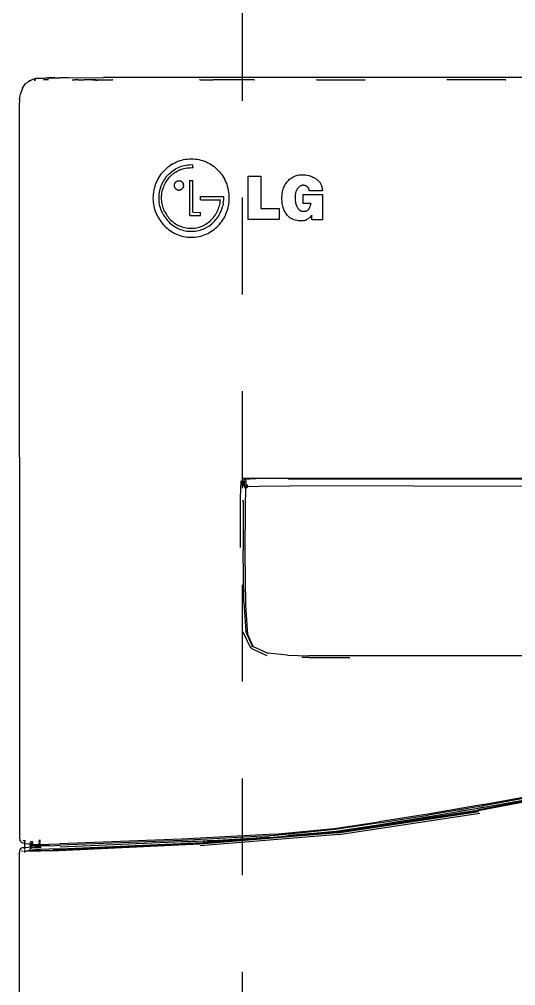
# Model space of a CAD drawing. Extents: x 41.9 to 126, y -21.3 to 38.1.
# Drawn here: x 97.638 to 98.151, y -8.697 to -7.699 of the extents above; entities that cross this region are included whole.
import ezdxf

# ---------------------------------------------------------------- set-up
doc = ezdxf.new("R2010")
doc.units = 0
doc.linetypes.add('(_DASHED_)', pattern=[0.3, 0.2, -0.1])
doc.linetypes.add('DASHDOT2', pattern=[0.5, 0.25, -0.125, 0, -0.125])
for name, color, linetype in [('ARQUITETURA_R07', 8, 'CONTINUOUS'), ('LINHA_EIXO', 8, 'DASHDOT2'), ('LISTAGEM_TEXTO', 7, 'CONTINUOUS')]:
    doc.layers.add(name, color=color, linetype=linetype)

# ---------------------------------------------------------------- blocks, each defined once
blk = doc.blocks.new('VISTAS')
at = {"layer": 'ARQUITETURA_R07'}
for p, q in [((0.87727, 0.6864), (0.88644, 0.68648)), ((1.10595, 0.68647), (0.88644, 0.68648)), ((0.86544, 0.68373), (0.86622, 0.68486)), ((0.86622, 0.68486), (0.86683, 0.68522)), ((0.86685, 0.68524), (0.86683, 0.68522)), ((0.86685, 0.68524), (0.86703, 0.6854)), ((0.86721, 0.68551), (0.86703, 0.6854)), ((0.86724, 0.68553), (0.86721, 0.68551)), ((0.86724, 0.68553), (0.86732, 0.68567)), ((0.86732, 0.68567), (0.86874, 0.68615)), ((0.86734, 0.68557), (0.8675, 0.68564)), ((0.86764, 0.68567), (0.8675, 0.68564)), ((0.86767, 0.68566), (0.86764, 0.68567)), ((0.86767, 0.68566), (0.86772, 0.68567)), ((0.86848, 0.68575), (0.86874, 0.68576)), ((0.86874, 0.68576), (0.8685, 0.68576)), ((0.86881, 0.68615), (0.86874, 0.68615)), ((0.86874, 0.68576), (0.86878, 0.68578)), ((0.86884, 0.68578), (0.86878, 0.68578)), ((0.86881, 0.68615), (0.86886, 0.68616)), ((0.86884, 0.68578), (0.86886, 0.68579)), ((0.86886, 0.68616), (0.86902, 0.68615)), ((0.86923, 0.68617), (0.86902, 0.68615)), ((0.86956, 0.68618), (0.86923, 0.68617)), ((0.86956, 0.68618), (0.87147, 0.68633)), ((0.87106, 0.68623), (0.86956, 0.68618)), ((0.87218, 0.68584), (0.87092, 0.68584)), ((0.87145, 0.68627), (0.87106, 0.68623)), ((0.87147, 0.68633), (0.87202, 0.68633)), ((0.87341, 0.68636), (0.87202, 0.68633)), ((0.87202, 0.68633), (0.87275, 0.68628)), ((0.87218, 0.68584), (0.87221, 0.68585)), ((0.87307, 0.68629), (0.87275, 0.68628)), ((0.87307, 0.68629), (0.87392, 0.68633)), ((0.87395, 0.6864), (0.87341, 0.68636)), ((0.87392, 0.68633), (0.87491, 0.6864)), ((0.87392, 0.68633), (0.87522, 0.68636)), ((0.87395, 0.6864), (0.87491, 0.6864)), ((0.87491, 0.6864), (0.87522, 0.68636)), ((0.87643, 0.6864), (0.87522, 0.68636)), ((0.87727, 0.6864), (0.87643, 0.6864)), ((0.87832, 0.68587), (0.87829, 0.68587)), ((0.87832, 0.68587), (0.87904, 0.68587)), ((0.87914, 0.68587), (0.87904, 0.68587)), ((0.87955, 0.68587), (0.87914, 0.68587)), ((0.87955, 0.68587), (0.87958, 0.68587)), ((0.87987, 0.68587), (0.87958, 0.68587)), ((0.87987, 0.68587), (0.88139, 0.68587)), ((0.88162, 0.68586), (0.88139, 0.68587)), ((0.88226, 0.68586), (0.88162, 0.68586)), ((0.88238, 0.68587), (0.88226, 0.68586)), ((0.88318, 0.68584), (0.88238, 0.68587)), ((0.88358, 0.68584), (0.88318, 0.68584)), ((0.88397, 0.68587), (0.88358, 0.68584)), ((0.88358, 0.68584), (0.88403, 0.68581)), ((0.88397, 0.68587), (0.88854, 0.68587)), ((0.88432, 0.68581), (0.88403, 0.68581)), ((0.8844, 0.68581), (0.88432, 0.68581)), ((0.88432, 0.68581), (0.8844, 0.68576)), ((0.8844, 0.68576), (0.88484, 0.68576)), ((0.88854, 0.68587), (0.88484, 0.68576)), ((0.88873, 0.68587), (0.88854, 0.68587)), ((0.88873, 0.68587), (0.88886, 0.68587)), ((0.91139, 0.68587), (0.91124, 0.68587)), ((0.91139, 0.68587), (0.91452, 0.68587)), ((0.91452, 0.68587), (0.91473, 0.68587)), ((0.92531, 0.68587), (0.91473, 0.68587)), ((0.92531, 0.68587), (0.92542, 0.68587)), ((0.94152, 0.68587), (0.94142, 0.68587)), ((0.94152, 0.68587), (0.95386, 0.68587)), ((0.95386, 0.68587), (0.95399, 0.68587)), ((0.97525, 0.68587), (0.97511, 0.68587)), ((0.99027, 0.68587), (0.97525, 0.68587)), ((0.99027, 0.68587), (0.9904, 0.68587)), ((0.86473, 0.6807), (0.86497, 0.68227)), ((0.86544, 0.68373), (0.86497, 0.68227)), ((0.86473, 0.6807), (0.86465, 0.67923)), ((0.86465, 0.67923), (0.86467, 0.49766)), ((0.90401, 0.66397), (0.90363, 0.66369)), ((0.90401, 0.66397), (0.90442, 0.66421)), ((0.90442, 0.66421), (0.90485, 0.66443)), ((0.90485, 0.66443), (0.90528, 0.66464)), ((0.90528, 0.66464), (0.90573, 0.66482)), ((0.90573, 0.66482), (0.90618, 0.66498)), ((0.90618, 0.66498), (0.90665, 0.66511)), ((0.90665, 0.66511), (0.90712, 0.66523)), ((0.90712, 0.66523), (0.90761, 0.66532)), ((0.90761, 0.66532), (0.9081, 0.66538)), ((0.9081, 0.66538), (0.9086, 0.66542)), ((0.9086, 0.66542), (0.9091, 0.66543)), ((0.9091, 0.66543), (0.90961, 0.66542)), ((0.90961, 0.66542), (0.9101, 0.66538)), ((0.9101, 0.66538), (0.91059, 0.66532)), ((0.91059, 0.66532), (0.91108, 0.66523)), ((0.91108, 0.66523), (0.91155, 0.66511)), ((0.91155, 0.66511), (0.91202, 0.66498)), ((0.91202, 0.66498), (0.91247, 0.66482)), ((0.91247, 0.66482), (0.91292, 0.66464)), ((0.91292, 0.66464), (0.91335, 0.66443)), ((0.91335, 0.66443), (0.91378, 0.66421)), ((0.91378, 0.66421), (0.91419, 0.66397)), ((0.91419, 0.66397), (0.91458, 0.6637)), ((0.90123, 0.66137), (0.90152, 0.66175)), ((0.90152, 0.66175), (0.90183, 0.66212)), ((0.90183, 0.66212), (0.90216, 0.66247)), ((0.90216, 0.66247), (0.9025, 0.6628)), ((0.9025, 0.6628), (0.90286, 0.66312)), ((0.90286, 0.66312), (0.90323, 0.66342)), ((0.90309, 0.66127), (0.90338, 0.66157)), ((0.90323, 0.66342), (0.90363, 0.66369)), ((0.90338, 0.66157), (0.90368, 0.66185)), ((0.90368, 0.66185), (0.904, 0.66212)), ((0.904, 0.66212), (0.90433, 0.66237)), ((0.90426, 0.66145), (0.90455, 0.66167)), ((0.90433, 0.66237), (0.90467, 0.6626)), ((0.90455, 0.66167), (0.90485, 0.66189)), ((0.90467, 0.6626), (0.90502, 0.66282)), ((0.90485, 0.66189), (0.90516, 0.66209)), ((0.90502, 0.66282), (0.90539, 0.66302)), ((0.90516, 0.66209), (0.90548, 0.66227)), ((0.90539, 0.66302), (0.90576, 0.6632)), ((0.90548, 0.66227), (0.90581, 0.66244)), ((0.90576, 0.6632), (0.90615, 0.66336)), ((0.90581, 0.66244), (0.90614, 0.66259)), ((0.90614, 0.66259), (0.90583, 0.66242)), ((0.90614, 0.66259), (0.90649, 0.66273)), ((0.90615, 0.66336), (0.90654, 0.66351)), ((0.90649, 0.66273), (0.90684, 0.66284)), ((0.90654, 0.66351), (0.90694, 0.66363)), ((0.90684, 0.66284), (0.9072, 0.66295)), ((0.90694, 0.66363), (0.90735, 0.66374)), ((0.9072, 0.66295), (0.90756, 0.66303)), ((0.90735, 0.66374), (0.90776, 0.66382)), ((0.90756, 0.66303), (0.90794, 0.66309)), ((0.90776, 0.66382), (0.90818, 0.66388)), ((0.90794, 0.66309), (0.90831, 0.66314)), ((0.90818, 0.66388), (0.90861, 0.66392)), ((0.90831, 0.66314), (0.90869, 0.66316)), ((0.90861, 0.66392), (0.90905, 0.66394)), ((0.90869, 0.66316), (0.90908, 0.66317)), ((0.90905, 0.66394), (0.90947, 0.66393)), ((0.90908, 0.66317), (0.90948, 0.66313)), ((0.90948, 0.66327), (0.90947, 0.66393)), ((0.90948, 0.66327), (0.90948, 0.66313)), ((0.91458, 0.6637), (0.91497, 0.66342)), ((0.91497, 0.66342), (0.91534, 0.66312)), ((0.91534, 0.66312), (0.9157, 0.6628)), ((0.9157, 0.6628), (0.91604, 0.66247)), ((0.91604, 0.66247), (0.91636, 0.66212)), ((0.91636, 0.66212), (0.91667, 0.66175)), ((0.91667, 0.66175), (0.91696, 0.66137)), ((0.89987, 0.6588), (0.90005, 0.65926)), ((0.90005, 0.65926), (0.90025, 0.6597)), ((0.90025, 0.6597), (0.90047, 0.66014)), ((0.90047, 0.66014), (0.9007, 0.66056)), ((0.9007, 0.66056), (0.90096, 0.66097)), ((0.90096, 0.66097), (0.90123, 0.66137)), ((0.90148, 0.65882), (0.90166, 0.65921)), ((0.90166, 0.65921), (0.90186, 0.65958)), ((0.90186, 0.65958), (0.90207, 0.65995)), ((0.90207, 0.65995), (0.9023, 0.6603)), ((0.90221, 0.65882), (0.90238, 0.65916)), ((0.9023, 0.6603), (0.90255, 0.66063)), ((0.90238, 0.65916), (0.90257, 0.65949)), ((0.90255, 0.66063), (0.90281, 0.66096)), ((0.90257, 0.65949), (0.90277, 0.6598)), ((0.90277, 0.6598), (0.90299, 0.66011)), ((0.90281, 0.66096), (0.90309, 0.66127)), ((0.90299, 0.66011), (0.90322, 0.6604)), ((0.90322, 0.6604), (0.90346, 0.66068)), ((0.90346, 0.66068), (0.90371, 0.66095)), ((0.90371, 0.66095), (0.90398, 0.6612)), ((0.90398, 0.6612), (0.90426, 0.66145)), ((0.90477, 0.65894), (0.90479, 0.659)), ((0.90479, 0.659), (0.90481, 0.65905)), ((0.90481, 0.65905), (0.90484, 0.65911)), ((0.90484, 0.65911), (0.90486, 0.65916)), ((0.90486, 0.65916), (0.90489, 0.65921)), ((0.90489, 0.65921), (0.90492, 0.65926)), ((0.90492, 0.65926), (0.90496, 0.65931)), ((0.90496, 0.65931), (0.90499, 0.65936)), ((0.90499, 0.65936), (0.90503, 0.6594)), ((0.90503, 0.6594), (0.90507, 0.65944)), ((0.90507, 0.65944), (0.90511, 0.65949)), ((0.90511, 0.65949), (0.90515, 0.65952)), ((0.90515, 0.65952), (0.9052, 0.65956)), ((0.9052, 0.65956), (0.90524, 0.65959)), ((0.90524, 0.65959), (0.90529, 0.65963)), ((0.90529, 0.65963), (0.90534, 0.65966)), ((0.90534, 0.65966), (0.90539, 0.65968)), ((0.90539, 0.65968), (0.90545, 0.65971)), ((0.90545, 0.65971), (0.9055, 0.65973)), ((0.9055, 0.65973), (0.90556, 0.65975)), ((0.90556, 0.65975), (0.90561, 0.65977)), ((0.90561, 0.65977), (0.90567, 0.65978)), ((0.90567, 0.65978), (0.90573, 0.65979)), ((0.90573, 0.65979), (0.90579, 0.6598)), ((0.90579, 0.6598), (0.90585, 0.6598)), ((0.90585, 0.6598), (0.90591, 0.6598)), ((0.90591, 0.6598), (0.90597, 0.6598)), ((0.90597, 0.6598), (0.90603, 0.6598)), ((0.90603, 0.6598), (0.90609, 0.65979)), ((0.90609, 0.65979), (0.90615, 0.65978)), ((0.90615, 0.65978), (0.90621, 0.65977)), ((0.90621, 0.65977), (0.90626, 0.65975)), ((0.90626, 0.65975), (0.90632, 0.65973)), ((0.90632, 0.65973), (0.90637, 0.65971)), ((0.90637, 0.65971), (0.90643, 0.65968)), ((0.90643, 0.65968), (0.90648, 0.65966)), ((0.90648, 0.65966), (0.90653, 0.65963)), ((0.90653, 0.65963), (0.90658, 0.65959)), ((0.90658, 0.65959), (0.90662, 0.65956)), ((0.90662, 0.65956), (0.90667, 0.65952)), ((0.90667, 0.65952), (0.90671, 0.65949)), ((0.90671, 0.65949), (0.90675, 0.65944)), ((0.90675, 0.65944), (0.90679, 0.6594)), ((0.90679, 0.6594), (0.90683, 0.65936)), ((0.90683, 0.65936), (0.90686, 0.65931)), ((0.90686, 0.65931), (0.9069, 0.65926)), ((0.9069, 0.65926), (0.90693, 0.65921)), ((0.90693, 0.65921), (0.90696, 0.65916)), ((0.90697, 0.65913), (0.90696, 0.65916)), ((0.90697, 0.65913), (0.907, 0.65908)), ((0.90702, 0.65902), (0.907, 0.65908)), ((0.90704, 0.65896), (0.90702, 0.65902)), ((0.90869, 0.65082), (0.90873, 0.65982)), ((0.90873, 0.65982), (0.90953, 0.65982)), ((0.90951, 0.65165), (0.90953, 0.65982)), ((0.91696, 0.66137), (0.91723, 0.66097)), ((0.91723, 0.66097), (0.91749, 0.66056)), ((0.91749, 0.66056), (0.91774, 0.66012)), ((0.91795, 0.65968), (0.91774, 0.66012)), ((0.91815, 0.65923), (0.91795, 0.65968)), ((0.91832, 0.65877), (0.91815, 0.65923)), ((0.92377, 0.66094), (0.9271, 0.66094)), ((0.9238, 0.64977), (0.92377, 0.66094)), ((0.9271, 0.66094), (0.92709, 0.65258)), ((0.93347, 0.65894), (0.93363, 0.65919)), ((0.93363, 0.65919), (0.93381, 0.65942)), ((0.93381, 0.65942), (0.934, 0.65965)), ((0.934, 0.65965), (0.9342, 0.65986)), ((0.9342, 0.65986), (0.93441, 0.66007)), ((0.93441, 0.66007), (0.93463, 0.66026)), ((0.93463, 0.66026), (0.93487, 0.66044)), ((0.93487, 0.66044), (0.93512, 0.66061)), ((0.93512, 0.66061), (0.93538, 0.66076)), ((0.93538, 0.66076), (0.93565, 0.6609)), ((0.93565, 0.6609), (0.93594, 0.66102)), ((0.93594, 0.66102), (0.93624, 0.66112)), ((0.93624, 0.66112), (0.93655, 0.6612)), ((0.93655, 0.6612), (0.93687, 0.66127)), ((0.93687, 0.66127), (0.9372, 0.66131)), ((0.9372, 0.66131), (0.93754, 0.66134)), ((0.93754, 0.66134), (0.9379, 0.66134)), ((0.9379, 0.66134), (0.93827, 0.66132)), ((0.93827, 0.66132), (0.93865, 0.66127)), ((0.93865, 0.66127), (0.93904, 0.6612)), ((0.93904, 0.6612), (0.93944, 0.6611)), ((0.93944, 0.6611), (0.93973, 0.66102)), ((0.93973, 0.66102), (0.93999, 0.66093)), ((0.93999, 0.66093), (0.94025, 0.66084)), ((0.94025, 0.66084), (0.94049, 0.66074)), ((0.94049, 0.66074), (0.94071, 0.66064)), ((0.94071, 0.66064), (0.94092, 0.66053)), ((0.94092, 0.66053), (0.94112, 0.66041)), ((0.94112, 0.66041), (0.94131, 0.66029)), ((0.94131, 0.66029), (0.94148, 0.66017)), ((0.94148, 0.66017), (0.94164, 0.66005)), ((0.94164, 0.66005), (0.94178, 0.65992)), ((0.94178, 0.65992), (0.94192, 0.65979)), ((0.94192, 0.65979), (0.94205, 0.65966)), ((0.94205, 0.65966), (0.94216, 0.65952)), ((0.94216, 0.65952), (0.94227, 0.65938)), ((0.94227, 0.65938), (0.94236, 0.65925)), ((0.94236, 0.65925), (0.94245, 0.65911)), ((0.94245, 0.65911), (0.94253, 0.65897)), ((0.94253, 0.65897), (0.9426, 0.65883)), ((0.89933, 0.65635), (0.89939, 0.65686)), ((0.89939, 0.65686), (0.89948, 0.65736)), ((0.89948, 0.65736), (0.89959, 0.65785)), ((0.89959, 0.65785), (0.89972, 0.65833)), ((0.89972, 0.65833), (0.89987, 0.6588)), ((0.90081, 0.65632), (0.90087, 0.65676)), ((0.90087, 0.65676), (0.90095, 0.65719)), ((0.90095, 0.65719), (0.90105, 0.65761)), ((0.90105, 0.65761), (0.90118, 0.65802)), ((0.90118, 0.65802), (0.90132, 0.65843)), ((0.90132, 0.65843), (0.90148, 0.65882)), ((0.90146, 0.65622), (0.90152, 0.65662)), ((0.90152, 0.65662), (0.90159, 0.65701)), ((0.90159, 0.65701), (0.90168, 0.65739)), ((0.90168, 0.65739), (0.90179, 0.65776)), ((0.90179, 0.65776), (0.90191, 0.65812)), ((0.90191, 0.65812), (0.90205, 0.65848)), ((0.90205, 0.65848), (0.90221, 0.65882)), ((0.90472, 0.6587), (0.90473, 0.65876)), ((0.90472, 0.65864), (0.90472, 0.6587)), ((0.90472, 0.65858), (0.90472, 0.65864)), ((0.90472, 0.65851), (0.90472, 0.65858)), ((0.90472, 0.65845), (0.90472, 0.65851)), ((0.90473, 0.65839), (0.90472, 0.65845)), ((0.90473, 0.65876), (0.90474, 0.65882)), ((0.90474, 0.65833), (0.90473, 0.65839)), ((0.90474, 0.65882), (0.90476, 0.65888)), ((0.90475, 0.65827), (0.90474, 0.65833)), ((0.90477, 0.65821), (0.90475, 0.65827)), ((0.90476, 0.65888), (0.90477, 0.65894)), ((0.90479, 0.65816), (0.90477, 0.65821)), ((0.90481, 0.6581), (0.90479, 0.65816)), ((0.90483, 0.65805), (0.90481, 0.6581)), ((0.90485, 0.65802), (0.90483, 0.65805)), ((0.90485, 0.65802), (0.90488, 0.65796)), ((0.90488, 0.65796), (0.90491, 0.65791)), ((0.90491, 0.65791), (0.90494, 0.65787)), ((0.90494, 0.65787), (0.90498, 0.65782)), ((0.90498, 0.65782), (0.90501, 0.65778)), ((0.90501, 0.65778), (0.90505, 0.65773)), ((0.90505, 0.65773), (0.90509, 0.65769)), ((0.90511, 0.65767), (0.90509, 0.65769)), ((0.90514, 0.65765), (0.90511, 0.65767)), ((0.90514, 0.65765), (0.90518, 0.65762)), ((0.90518, 0.65762), (0.90523, 0.65758)), ((0.90523, 0.65758), (0.90527, 0.65754)), ((0.90529, 0.65753), (0.90527, 0.65754)), ((0.90533, 0.65752), (0.90529, 0.65753)), ((0.90533, 0.65752), (0.90538, 0.65749)), ((0.90538, 0.65749), (0.90542, 0.65746)), ((0.90544, 0.65745), (0.90542, 0.65746)), ((0.90547, 0.65744), (0.90544, 0.65745)), ((0.90544, 0.65745), (0.9055, 0.65743)), ((0.90554, 0.65743), (0.9055, 0.65743)), ((0.90554, 0.65743), (0.9056, 0.65741)), ((0.9056, 0.65741), (0.90566, 0.6574)), ((0.90566, 0.6574), (0.90571, 0.65739)), ((0.90571, 0.65739), (0.90577, 0.65738)), ((0.90577, 0.65738), (0.90583, 0.65737)), ((0.90583, 0.65737), (0.9059, 0.65737)), ((0.9059, 0.65737), (0.90597, 0.65735)), ((0.90602, 0.65738), (0.90597, 0.65735)), ((0.90602, 0.65738), (0.90608, 0.65739)), ((0.90608, 0.65739), (0.90614, 0.6574)), ((0.90614, 0.6574), (0.90619, 0.65741)), ((0.90619, 0.65741), (0.90626, 0.65741)), ((0.90632, 0.65743), (0.90626, 0.65741)), ((0.90636, 0.65747), (0.90632, 0.65743)), ((0.90636, 0.65747), (0.90641, 0.65749)), ((0.90641, 0.65749), (0.90646, 0.65752)), ((0.90646, 0.65752), (0.90651, 0.65755)), ((0.90651, 0.65755), (0.90656, 0.65758)), ((0.90656, 0.65758), (0.90662, 0.65759)), ((0.90666, 0.65763), (0.90662, 0.65759)), ((0.90666, 0.65763), (0.9067, 0.65769)), ((0.9067, 0.65767), (0.90666, 0.65763)), ((0.9067, 0.65769), (0.90674, 0.65773)), ((0.90674, 0.65773), (0.90678, 0.65778)), ((0.90678, 0.65778), (0.90682, 0.65782)), ((0.90682, 0.65782), (0.90685, 0.65787)), ((0.90685, 0.65787), (0.90688, 0.65791)), ((0.90688, 0.65791), (0.90693, 0.65794)), ((0.90693, 0.65794), (0.90691, 0.65792)), ((0.90695, 0.65799), (0.90693, 0.65794)), ((0.90698, 0.65805), (0.90695, 0.65799)), ((0.90701, 0.6581), (0.90698, 0.65805)), ((0.90703, 0.65816), (0.90701, 0.6581)), ((0.90705, 0.65821), (0.90703, 0.65816)), ((0.90705, 0.65891), (0.90704, 0.65896)), ((0.90707, 0.65885), (0.90705, 0.65891)), ((0.90706, 0.65827), (0.90705, 0.65821)), ((0.90707, 0.65833), (0.90706, 0.65827)), ((0.90707, 0.65885), (0.90708, 0.65882)), ((0.90708, 0.65837), (0.90707, 0.65833)), ((0.90708, 0.65882), (0.90709, 0.65876)), ((0.90708, 0.65837), (0.90709, 0.65843)), ((0.90709, 0.65876), (0.90709, 0.6587)), ((0.90709, 0.6587), (0.9071, 0.65864)), ((0.90709, 0.65854), (0.9071, 0.65861)), ((0.9071, 0.65849), (0.90709, 0.65854)), ((0.9071, 0.65849), (0.90709, 0.65845)), ((0.90709, 0.65843), (0.9071, 0.65849)), ((0.90709, 0.65845), (0.90709, 0.65843)), ((0.9071, 0.65864), (0.9071, 0.65861)), ((0.91848, 0.6583), (0.91832, 0.65877)), ((0.91861, 0.65782), (0.91848, 0.6583)), ((0.91872, 0.65734), (0.91861, 0.65782)), ((0.9188, 0.65684), (0.91872, 0.65734)), ((0.91887, 0.65633), (0.9188, 0.65684)), ((0.93255, 0.65627), (0.93259, 0.65654)), ((0.93259, 0.65654), (0.93263, 0.65682)), ((0.93263, 0.65682), (0.93269, 0.65709)), ((0.93269, 0.65709), (0.93276, 0.65737)), ((0.93276, 0.65737), (0.93285, 0.65764)), ((0.93285, 0.65764), (0.93295, 0.65791)), ((0.93295, 0.65791), (0.93306, 0.65818)), ((0.93306, 0.65818), (0.93318, 0.65844)), ((0.93318, 0.65844), (0.93332, 0.65869)), ((0.93332, 0.65869), (0.93347, 0.65894)), ((0.93606, 0.6567), (0.936, 0.65642)), ((0.9361, 0.65683), (0.93606, 0.6567)), ((0.93614, 0.65696), (0.9361, 0.65683)), ((0.93619, 0.65709), (0.93614, 0.65696)), ((0.93624, 0.65722), (0.93619, 0.65709)), ((0.93629, 0.65734), (0.93624, 0.65722)), ((0.93635, 0.65746), (0.93629, 0.65734)), ((0.93642, 0.65757), (0.93635, 0.65746)), ((0.93649, 0.65768), (0.93642, 0.65757)), ((0.93656, 0.65779), (0.93649, 0.65768)), ((0.93664, 0.65789), (0.93656, 0.65779)), ((0.93672, 0.65799), (0.93664, 0.65789)), ((0.93681, 0.65808), (0.93672, 0.65799)), ((0.9369, 0.65816), (0.93681, 0.65808)), ((0.93699, 0.65824), (0.9369, 0.65816)), ((0.93709, 0.65831), (0.93699, 0.65824)), ((0.9372, 0.65838), (0.93709, 0.65831)), ((0.93731, 0.65844), (0.9372, 0.65838)), ((0.93743, 0.65849), (0.93731, 0.65844)), ((0.93755, 0.65853), (0.93743, 0.65849)), ((0.93767, 0.65857), (0.93755, 0.65853)), ((0.93775, 0.65859), (0.93767, 0.65857)), ((0.93784, 0.6586), (0.93775, 0.65859)), ((0.93792, 0.65861), (0.93784, 0.6586)), ((0.93801, 0.65861), (0.93792, 0.65861)), ((0.93809, 0.65861), (0.93801, 0.65861)), ((0.93818, 0.6586), (0.93809, 0.65861)), ((0.93827, 0.65859), (0.93818, 0.6586)), ((0.93835, 0.65857), (0.93827, 0.65859)), ((0.93844, 0.65855), (0.93835, 0.65857)), ((0.93852, 0.65852), (0.93844, 0.65855)), ((0.9386, 0.65849), (0.93852, 0.65852)), ((0.93868, 0.65846), (0.9386, 0.65849)), ((0.93876, 0.65842), (0.93868, 0.65846)), ((0.93884, 0.65838), (0.93876, 0.65842)), ((0.93891, 0.65833), (0.93884, 0.65838)), ((0.93899, 0.65828), (0.93891, 0.65833)), ((0.93906, 0.65823), (0.93899, 0.65828)), ((0.93912, 0.65817), (0.93906, 0.65823)), ((0.93918, 0.65812), (0.93912, 0.65817)), ((0.93924, 0.65806), (0.93918, 0.65812)), ((0.9393, 0.65799), (0.93924, 0.65806)), ((0.93935, 0.65793), (0.9393, 0.65799)), ((0.93939, 0.65786), (0.93935, 0.65793)), ((0.93943, 0.65779), (0.93939, 0.65786)), ((0.93945, 0.65775), (0.93943, 0.65779)), ((0.93947, 0.65771), (0.93945, 0.65775)), ((0.93948, 0.65768), (0.93947, 0.65771)), ((0.9395, 0.65764), (0.93948, 0.65768)), ((0.93951, 0.6576), (0.9395, 0.65764)), ((0.93952, 0.65756), (0.93951, 0.6576)), ((0.93953, 0.65752), (0.93952, 0.65756)), ((0.93954, 0.65748), (0.93953, 0.65752)), ((0.93955, 0.65744), (0.93954, 0.65748)), ((0.93954, 0.65716), (0.93955, 0.6572)), ((0.94297, 0.65716), (0.93954, 0.65716)), ((0.93955, 0.6574), (0.93955, 0.65744)), ((0.93956, 0.65736), (0.93955, 0.6574)), ((0.93955, 0.65724), (0.93956, 0.65728)), ((0.93955, 0.6572), (0.93955, 0.65724)), ((0.93956, 0.65732), (0.93956, 0.65736)), ((0.93956, 0.65728), (0.93956, 0.65732)), ((0.9426, 0.65883), (0.94266, 0.65869)), ((0.94266, 0.65869), (0.94271, 0.65855)), ((0.94271, 0.65855), (0.94276, 0.65841)), ((0.94276, 0.65841), (0.9428, 0.65827)), ((0.9428, 0.65827), (0.94284, 0.65814)), ((0.94284, 0.65814), (0.9429, 0.65788)), ((0.9429, 0.65788), (0.94293, 0.65762)), ((0.94293, 0.65762), (0.94296, 0.65738)), ((0.94296, 0.65738), (0.94297, 0.65716)), ((0.89927, 0.65532), (0.89929, 0.65584)), ((0.89929, 0.6548), (0.89927, 0.65532)), ((0.89929, 0.65584), (0.89933, 0.65635)), ((0.89932, 0.65429), (0.89929, 0.6548)), ((0.89938, 0.65378), (0.89932, 0.65429)), ((0.90075, 0.65542), (0.90077, 0.65587)), ((0.90076, 0.65497), (0.90075, 0.65542)), ((0.90078, 0.65452), (0.90076, 0.65497)), ((0.90077, 0.65587), (0.90081, 0.65632)), ((0.90083, 0.65408), (0.90078, 0.65452)), ((0.90091, 0.65365), (0.90083, 0.65408)), ((0.90142, 0.65542), (0.90143, 0.65582)), ((0.90142, 0.65502), (0.90142, 0.65542)), ((0.90144, 0.65463), (0.90142, 0.65502)), ((0.90143, 0.65582), (0.90146, 0.65622)), ((0.90149, 0.65424), (0.90144, 0.65463)), ((0.90155, 0.65386), (0.90149, 0.65424)), ((0.91144, 0.65489), (0.91144, 0.6557)), ((0.91144, 0.6557), (0.91746, 0.6557)), ((0.91152, 0.65487), (0.91144, 0.65489)), ((0.91152, 0.65487), (0.9166, 0.65487)), ((0.91644, 0.65368), (0.91652, 0.65407)), ((0.91652, 0.65407), (0.91657, 0.65447)), ((0.91657, 0.65447), (0.9166, 0.65487)), ((0.91736, 0.65395), (0.91742, 0.65438)), ((0.91742, 0.65438), (0.91746, 0.65482)), ((0.91747, 0.65527), (0.91746, 0.6557)), ((0.91746, 0.65482), (0.91747, 0.65527)), ((0.9188, 0.65376), (0.91886, 0.65427)), ((0.91886, 0.65427), (0.9189, 0.65478)), ((0.9189, 0.65582), (0.91887, 0.65633)), ((0.91892, 0.6553), (0.9189, 0.65582)), ((0.9189, 0.65478), (0.91892, 0.6553)), ((0.93252, 0.65554), (0.93254, 0.656)), ((0.93253, 0.65505), (0.93252, 0.65554)), ((0.93255, 0.65453), (0.93253, 0.65505)), ((0.93254, 0.656), (0.93255, 0.65627)), ((0.93261, 0.65399), (0.93255, 0.65453)), ((0.9327, 0.65345), (0.93261, 0.65399)), ((0.93592, 0.65584), (0.9359, 0.65555)), ((0.9359, 0.65555), (0.9359, 0.65525)), ((0.9359, 0.65525), (0.93592, 0.65495)), ((0.93595, 0.65613), (0.93592, 0.65584)), ((0.93592, 0.65495), (0.93594, 0.65466)), ((0.93594, 0.65466), (0.93599, 0.65437)), ((0.936, 0.65642), (0.93595, 0.65613)), ((0.93599, 0.65437), (0.93605, 0.65408)), ((0.93605, 0.65408), (0.93612, 0.65381)), ((0.93796, 0.65623), (0.94302, 0.65623)), ((0.93796, 0.65391), (0.93796, 0.65623)), ((0.94302, 0.65623), (0.94302, 0.64972)), ((0.89947, 0.65328), (0.89938, 0.65378)), ((0.89958, 0.6528), (0.89947, 0.65328)), ((0.89971, 0.65232), (0.89958, 0.6528)), ((0.89987, 0.65185), (0.89971, 0.65232)), ((0.90004, 0.65139), (0.89987, 0.65185)), ((0.901, 0.65323), (0.90091, 0.65365)), ((0.90111, 0.65281), (0.901, 0.65323)), ((0.90124, 0.6524), (0.90111, 0.65281)), ((0.90139, 0.652), (0.90124, 0.6524)), ((0.90156, 0.65161), (0.90139, 0.652)), ((0.90163, 0.65348), (0.90155, 0.65386)), ((0.90173, 0.65126), (0.90156, 0.65161)), ((0.90173, 0.65311), (0.90163, 0.65348)), ((0.90184, 0.65275), (0.90173, 0.65311)), ((0.90197, 0.65239), (0.90184, 0.65275)), ((0.90212, 0.65204), (0.90197, 0.65239)), ((0.90228, 0.65171), (0.90212, 0.65204)), ((0.90228, 0.65171), (0.90247, 0.65135)), ((0.90951, 0.65165), (0.91143, 0.65162)), ((0.91143, 0.65082), (0.91143, 0.65162)), ((0.91546, 0.6512), (0.91565, 0.65153)), ((0.91565, 0.65153), (0.91582, 0.65186)), ((0.91582, 0.65186), (0.91598, 0.65221)), ((0.91598, 0.65221), (0.91612, 0.65257)), ((0.91612, 0.65257), (0.91624, 0.65293)), ((0.91624, 0.65293), (0.91635, 0.6533)), ((0.91635, 0.6533), (0.91644, 0.65368)), ((0.9164, 0.65113), (0.91659, 0.6515)), ((0.91659, 0.6515), (0.91677, 0.65189)), ((0.91677, 0.65189), (0.91692, 0.65228)), ((0.91692, 0.65228), (0.91706, 0.65268)), ((0.91706, 0.65268), (0.91718, 0.6531)), ((0.91718, 0.6531), (0.9173, 0.65351)), ((0.91736, 0.65395), (0.9173, 0.65351)), ((0.91814, 0.65137), (0.91831, 0.65182)), ((0.91831, 0.65182), (0.91847, 0.65229)), ((0.91847, 0.65229), (0.9186, 0.65277)), ((0.9186, 0.65277), (0.91871, 0.65326)), ((0.91871, 0.65326), (0.9188, 0.65376)), ((0.92709, 0.65258), (0.93183, 0.65258)), ((0.93183, 0.65258), (0.93182, 0.64977)), ((0.93276, 0.65318), (0.9327, 0.65345)), ((0.93283, 0.65291), (0.93276, 0.65318)), ((0.93291, 0.65264), (0.93283, 0.65291)), ((0.933, 0.65237), (0.93291, 0.65264)), ((0.93311, 0.65211), (0.933, 0.65237)), ((0.93323, 0.65186), (0.93311, 0.65211)), ((0.93336, 0.65161), (0.93323, 0.65186)), ((0.93351, 0.65137), (0.93336, 0.65161)), ((0.93612, 0.65381), (0.9362, 0.65354)), ((0.9362, 0.65354), (0.9363, 0.65329)), ((0.9363, 0.65329), (0.93635, 0.65317)), ((0.93635, 0.65317), (0.93641, 0.65305)), ((0.93641, 0.65305), (0.93647, 0.65294)), ((0.93647, 0.65294), (0.93653, 0.65283)), ((0.93653, 0.65283), (0.9366, 0.65273)), ((0.9366, 0.65273), (0.93667, 0.65263)), ((0.93667, 0.65263), (0.93674, 0.65254)), ((0.93674, 0.65254), (0.93682, 0.65245)), ((0.93682, 0.65245), (0.93689, 0.65237)), ((0.93689, 0.65237), (0.93697, 0.65229)), ((0.93697, 0.65229), (0.93706, 0.65222)), ((0.93706, 0.65222), (0.93714, 0.65216)), ((0.93714, 0.65216), (0.93723, 0.6521)), ((0.93723, 0.6521), (0.93728, 0.65207)), ((0.93728, 0.65207), (0.93732, 0.65205)), ((0.93732, 0.65205), (0.93737, 0.65203)), ((0.93737, 0.65203), (0.93742, 0.65201)), ((0.93742, 0.65201), (0.93747, 0.65199)), ((0.93747, 0.65199), (0.93752, 0.65197)), ((0.93752, 0.65197), (0.93756, 0.65196)), ((0.93756, 0.65196), (0.93761, 0.65195)), ((0.93761, 0.65195), (0.93767, 0.65194)), ((0.93767, 0.65194), (0.93772, 0.65193)), ((0.93772, 0.65193), (0.93777, 0.65192)), ((0.93777, 0.65192), (0.93782, 0.65192)), ((0.93782, 0.65192), (0.93787, 0.65192)), ((0.93787, 0.65192), (0.93793, 0.65192)), ((0.93793, 0.65192), (0.93806, 0.6519)), ((0.94005, 0.65391), (0.93796, 0.65391)), ((0.93806, 0.6519), (0.93819, 0.6519)), ((0.93819, 0.6519), (0.93832, 0.6519)), ((0.93832, 0.6519), (0.93844, 0.65191)), ((0.93844, 0.65191), (0.93855, 0.65192)), ((0.93855, 0.65192), (0.93865, 0.65195)), ((0.93865, 0.65195), (0.93875, 0.65197)), ((0.93875, 0.65197), (0.93885, 0.65201)), ((0.93885, 0.65201), (0.93889, 0.65202)), ((0.93889, 0.65202), (0.93894, 0.65204)), ((0.93894, 0.65204), (0.93898, 0.65206)), ((0.93898, 0.65206), (0.93902, 0.65209)), ((0.93902, 0.65209), (0.93906, 0.65211)), ((0.93906, 0.65211), (0.9391, 0.65214)), ((0.9391, 0.65214), (0.93917, 0.65219)), ((0.93917, 0.65219), (0.93924, 0.65225)), ((0.93924, 0.65225), (0.93931, 0.65231)), ((0.93931, 0.65231), (0.93937, 0.65238)), ((0.93937, 0.65238), (0.93943, 0.65245)), ((0.93943, 0.65245), (0.93949, 0.65252)), ((0.93949, 0.65252), (0.93954, 0.6526)), ((0.93954, 0.6526), (0.93959, 0.65268)), ((0.93959, 0.65268), (0.93963, 0.65276)), ((0.93963, 0.65276), (0.93972, 0.65293)), ((0.93972, 0.65293), (0.9398, 0.65312)), ((0.9398, 0.65312), (0.93993, 0.65351)), ((0.93993, 0.65351), (0.94005, 0.65391)), ((0.90024, 0.65094), (0.90004, 0.65139)), ((0.90045, 0.6505), (0.90024, 0.65094)), ((0.90045, 0.6505), (0.9007, 0.65006)), ((0.9007, 0.65006), (0.90095, 0.64965)), ((0.90095, 0.64965), (0.90123, 0.64925)), ((0.90123, 0.64925), (0.90152, 0.64887)), ((0.90173, 0.65126), (0.90194, 0.65089)), ((0.90194, 0.65089), (0.90216, 0.65053)), ((0.90216, 0.65053), (0.90239, 0.65019)), ((0.90239, 0.65019), (0.90265, 0.64986)), ((0.90247, 0.65135), (0.90266, 0.65103)), ((0.90265, 0.64986), (0.90291, 0.64954)), ((0.90266, 0.65103), (0.90287, 0.65073)), ((0.90287, 0.65073), (0.90309, 0.65043)), ((0.90291, 0.64954), (0.9032, 0.64924)), ((0.90309, 0.65043), (0.90333, 0.65014)), ((0.9032, 0.64924), (0.90349, 0.64895)), ((0.90333, 0.65014), (0.90357, 0.64986)), ((0.90357, 0.64986), (0.90383, 0.6496)), ((0.90383, 0.6496), (0.90411, 0.64935)), ((0.90411, 0.64935), (0.90439, 0.64911)), ((0.90439, 0.64911), (0.90468, 0.64889)), ((0.90869, 0.65082), (0.91143, 0.65082)), ((0.91317, 0.64879), (0.91347, 0.649)), ((0.91347, 0.649), (0.91376, 0.64923)), ((0.91376, 0.64923), (0.91404, 0.64947)), ((0.91404, 0.64947), (0.91431, 0.64973)), ((0.91431, 0.64973), (0.91457, 0.65)), ((0.91457, 0.65), (0.91481, 0.65028)), ((0.9146, 0.64885), (0.9149, 0.64913)), ((0.91481, 0.65028), (0.91504, 0.65058)), ((0.9149, 0.64913), (0.91519, 0.64943)), ((0.91504, 0.65058), (0.91526, 0.65088)), ((0.91519, 0.64943), (0.91546, 0.64975)), ((0.91526, 0.65088), (0.91546, 0.6512)), ((0.91546, 0.64975), (0.91572, 0.65007)), ((0.91572, 0.65007), (0.91596, 0.65041)), ((0.91596, 0.65041), (0.91619, 0.65076)), ((0.91619, 0.65076), (0.9164, 0.65113)), ((0.91666, 0.64887), (0.91696, 0.64925)), ((0.91696, 0.64925), (0.91723, 0.64965)), ((0.91723, 0.64965), (0.91749, 0.65006)), ((0.91749, 0.65006), (0.91772, 0.65048)), ((0.91772, 0.65048), (0.91794, 0.65092)), ((0.91794, 0.65092), (0.91814, 0.65137)), ((0.93182, 0.64977), (0.9238, 0.64977)), ((0.93367, 0.65113), (0.93351, 0.65137)), ((0.93385, 0.65091), (0.93367, 0.65113)), ((0.93395, 0.6508), (0.93385, 0.65091)), ((0.93405, 0.6507), (0.93395, 0.6508)), ((0.93415, 0.6506), (0.93405, 0.6507)), ((0.93426, 0.6505), (0.93415, 0.6506)), ((0.93438, 0.6504), (0.93426, 0.6505)), ((0.9345, 0.65029), (0.93438, 0.6504)), ((0.9345, 0.65029), (0.93454, 0.65027)), ((0.93462, 0.65022), (0.93454, 0.65027)), ((0.93475, 0.65014), (0.93462, 0.65022)), ((0.93488, 0.65006), (0.93475, 0.65014)), ((0.93502, 0.64998), (0.93488, 0.65006)), ((0.93516, 0.64991), (0.93502, 0.64998)), ((0.93531, 0.64984), (0.93516, 0.64991)), ((0.93547, 0.64977), (0.93531, 0.64984)), ((0.93563, 0.64971), (0.93547, 0.64977)), ((0.93596, 0.64961), (0.93563, 0.64971)), ((0.93632, 0.64952), (0.93596, 0.64961)), ((0.9367, 0.64945), (0.93632, 0.64952)), ((0.93711, 0.64941), (0.9367, 0.64945)), ((0.93754, 0.64939), (0.93711, 0.64941)), ((0.93765, 0.64939), (0.93754, 0.64939)), ((0.93777, 0.64939), (0.93765, 0.64939)), ((0.93788, 0.6494), (0.93777, 0.64939)), ((0.93799, 0.64941), (0.93788, 0.6494)), ((0.93809, 0.64943), (0.93799, 0.64941)), ((0.9382, 0.64945), (0.93809, 0.64943)), ((0.9383, 0.64947), (0.9382, 0.64945)), ((0.93839, 0.6495), (0.9383, 0.64947)), ((0.93849, 0.64953), (0.93839, 0.6495)), ((0.93858, 0.64956), (0.93849, 0.64953)), ((0.93867, 0.6496), (0.93858, 0.64956)), ((0.93876, 0.64964), (0.93867, 0.6496)), ((0.93893, 0.64973), (0.93876, 0.64964)), ((0.93909, 0.64983), (0.93893, 0.64973)), ((0.93924, 0.64994), (0.93909, 0.64983)), ((0.93939, 0.65005), (0.93924, 0.64994)), ((0.93954, 0.65018), (0.93939, 0.65005)), ((0.93968, 0.6503), (0.93954, 0.65018)), ((0.94021, 0.65085), (0.93968, 0.6503)), ((0.94021, 0.64972), (0.94021, 0.65085)), ((0.94302, 0.64972), (0.94021, 0.64972)), ((0.90152, 0.64887), (0.90183, 0.6485)), ((0.90183, 0.6485), (0.90215, 0.64815)), ((0.90215, 0.64815), (0.90249, 0.64782)), ((0.90249, 0.64782), (0.90285, 0.6475)), ((0.90285, 0.6475), (0.90322, 0.6472)), ((0.90322, 0.6472), (0.9036, 0.64692)), ((0.90349, 0.64895), (0.9038, 0.64867)), ((0.9036, 0.64692), (0.904, 0.64665)), ((0.9038, 0.64867), (0.90412, 0.64841)), ((0.904, 0.64665), (0.90441, 0.64641)), ((0.90412, 0.64841), (0.90446, 0.64817)), ((0.90446, 0.64817), (0.9048, 0.64794)), ((0.90468, 0.64889), (0.90499, 0.64868)), ((0.9048, 0.64794), (0.90516, 0.64773)), ((0.90499, 0.64868), (0.90531, 0.64849)), ((0.90516, 0.64773), (0.90553, 0.64754)), ((0.90531, 0.64849), (0.90563, 0.64831)), ((0.90553, 0.64754), (0.90591, 0.64737)), ((0.90563, 0.64831), (0.90597, 0.64815)), ((0.90591, 0.64737), (0.9063, 0.64722)), ((0.90597, 0.64815), (0.90631, 0.64801)), ((0.9063, 0.64722), (0.90669, 0.64708)), ((0.90631, 0.64801), (0.90667, 0.64788)), ((0.90667, 0.64788), (0.90703, 0.64777)), ((0.90669, 0.64708), (0.9071, 0.64697)), ((0.90703, 0.64777), (0.9074, 0.64767)), ((0.9071, 0.64697), (0.90751, 0.64688)), ((0.9074, 0.64767), (0.90777, 0.6476)), ((0.90751, 0.64688), (0.90793, 0.6468)), ((0.90777, 0.6476), (0.90816, 0.64755)), ((0.90793, 0.6468), (0.90836, 0.64675)), ((0.90816, 0.64755), (0.90854, 0.64751)), ((0.90836, 0.64675), (0.90879, 0.64673)), ((0.90854, 0.64751), (0.90893, 0.6475)), ((0.90879, 0.64673), (0.90923, 0.64672)), ((0.90893, 0.6475), (0.90932, 0.6475)), ((0.90923, 0.64672), (0.90967, 0.64674)), ((0.90932, 0.6475), (0.9097, 0.64753)), ((0.90967, 0.64674), (0.9101, 0.64678)), ((0.9097, 0.64753), (0.91008, 0.64757)), ((0.91008, 0.64757), (0.91045, 0.64764)), ((0.9101, 0.64678), (0.91052, 0.64685)), ((0.91045, 0.64764), (0.91082, 0.64772)), ((0.91052, 0.64685), (0.91094, 0.64693)), ((0.91082, 0.64772), (0.91118, 0.64782)), ((0.91094, 0.64693), (0.91135, 0.64704)), ((0.91118, 0.64782), (0.91153, 0.64794)), ((0.91135, 0.64704), (0.91175, 0.64717)), ((0.91153, 0.64794), (0.91188, 0.64808)), ((0.91175, 0.64717), (0.91215, 0.64731)), ((0.91188, 0.64808), (0.91221, 0.64823)), ((0.91215, 0.64731), (0.91253, 0.64748)), ((0.91221, 0.64823), (0.91254, 0.6484)), ((0.91253, 0.64748), (0.9129, 0.64767)), ((0.91254, 0.6484), (0.91286, 0.64859)), ((0.91286, 0.64859), (0.91317, 0.64879)), ((0.9129, 0.64767), (0.91327, 0.64787)), ((0.91327, 0.64787), (0.91362, 0.64809)), ((0.91362, 0.64809), (0.91396, 0.64833)), ((0.91376, 0.64641), (0.91418, 0.64665)), ((0.91396, 0.64833), (0.91428, 0.64858)), ((0.91418, 0.64665), (0.91457, 0.64692)), ((0.91428, 0.64858), (0.9146, 0.64885)), ((0.91457, 0.64692), (0.91496, 0.6472)), ((0.91496, 0.6472), (0.91533, 0.6475)), ((0.91533, 0.6475), (0.91569, 0.64782)), ((0.91569, 0.64782), (0.91603, 0.64815)), ((0.91603, 0.64815), (0.91635, 0.6485)), ((0.91635, 0.6485), (0.91666, 0.64887)), ((0.90441, 0.64641), (0.90483, 0.64619)), ((0.90483, 0.64619), (0.90527, 0.64598)), ((0.90527, 0.64598), (0.90571, 0.6458)), ((0.90571, 0.6458), (0.90617, 0.64564)), ((0.90617, 0.64564), (0.90664, 0.64551)), ((0.90664, 0.64551), (0.90711, 0.64539)), ((0.90711, 0.64539), (0.90759, 0.6453)), ((0.90759, 0.6453), (0.90808, 0.64524)), ((0.90808, 0.64524), (0.90858, 0.6452)), ((0.90858, 0.6452), (0.90909, 0.64519)), ((0.90909, 0.64519), (0.90959, 0.6452)), ((0.90959, 0.6452), (0.91009, 0.64524)), ((0.91009, 0.64524), (0.91058, 0.6453)), ((0.91058, 0.6453), (0.91106, 0.64539)), ((0.91106, 0.64539), (0.91154, 0.64551)), ((0.91154, 0.64551), (0.912, 0.64564)), ((0.912, 0.64564), (0.91246, 0.6458)), ((0.91246, 0.6458), (0.91291, 0.64598)), ((0.91291, 0.64598), (0.91334, 0.64619)), ((0.91334, 0.64619), (0.91376, 0.64641)), ((0.92189, 0.58228), (0.92176, 0.57775)), ((0.92245, 0.58287), (0.92211, 0.58266)), ((0.92247, 0.58197), (0.92233, 0.58204)), ((0.92552, 0.58296), (0.92245, 0.58287)), ((0.92247, 0.58197), (0.92256, 0.58191)), ((0.92268, 0.58233), (0.92254, 0.58241)), ((0.9226, 0.58175), (0.92256, 0.58191)), ((0.9226, 0.58175), (0.92261, 0.58134)), ((0.92277, 0.58228), (0.92268, 0.58233)), ((0.9227, 0.58273), (0.92574, 0.58284)), ((0.92304, 0.58255), (0.9227, 0.58273)), ((0.92281, 0.58211), (0.92277, 0.58228)), ((0.92282, 0.5817), (0.92281, 0.58211)), ((0.92296, 0.58115), (0.92282, 0.5817)), ((0.92304, 0.58255), (0.92312, 0.5825)), ((0.92316, 0.58233), (0.92312, 0.5825)), ((0.92316, 0.58233), (0.92317, 0.58192)), ((0.92331, 0.58137), (0.92317, 0.58192)), ((0.92552, 0.58296), (0.93391, 0.58299)), ((0.93391, 0.58299), (1.07622, 0.58306)), ((0.93414, 0.58279), (1.05133, 0.58285)), ((0.92274, 0.58079), (0.92261, 0.58134)), ((0.92274, 0.58079), (0.92317, 0.58022)), ((0.92296, 0.58115), (0.92338, 0.58058)), ((0.92307, 0.57582), (0.92317, 0.58022)), ((0.92317, 0.58022), (0.92338, 0.58058)), ((0.92331, 0.58137), (0.92373, 0.5808)), ((0.92338, 0.58058), (0.92373, 0.5808)), ((0.92373, 0.5808), (0.92664, 0.58091)), ((0.92664, 0.58091), (0.93454, 0.58095)), ((1.05085, 0.58076), (0.93454, 0.58095)), ((0.92176, 0.57775), (0.92171, 0.56506)), ((0.92251, 0.57686), (0.92247, 0.56471)), ((0.92251, 0.57686), (0.9225, 0.57727)), ((0.92304, 0.56349), (0.92307, 0.57582)), ((0.92247, 0.56471), (0.92248, 0.5643)), ((0.92266, 0.55104), (0.92248, 0.5643)), ((0.92322, 0.55012), (0.92304, 0.56349)), ((0.92267, 0.55091), (0.92266, 0.55104)), ((0.92267, 0.55091), (0.92316, 0.54339)), ((0.92369, 0.54256), (0.92322, 0.55012)), ((0.92444, 0.53909), (0.92251, 0.54315)), ((0.92308, 0.54337), (0.92316, 0.54339)), ((0.92316, 0.54339), (0.92319, 0.5433)), ((0.92355, 0.54254), (0.92319, 0.5433)), ((0.92355, 0.54254), (0.92369, 0.54256)), ((0.92494, 0.53956), (0.92355, 0.54254)), ((0.9251, 0.53949), (0.92369, 0.54256)), ((0.92477, 0.53942), (0.92463, 0.53928)), ((0.92488, 0.53951), (0.92477, 0.53942)), ((0.92494, 0.53956), (0.92488, 0.53951)), ((0.92494, 0.53956), (0.9251, 0.53949)), ((0.9251, 0.53949), (0.92886, 0.53779)), ((0.92444, 0.53909), (0.92859, 0.53717)), ((0.93399, 0.53724), (0.92886, 0.53779)), ((0.93399, 0.53724), (0.93944, 0.53706)), ((0.93945, 0.53661), (0.93763, 0.53667)), ((1.00104, 0.53707), (0.93944, 0.53706)), ((0.93945, 0.53661), (0.95007, 0.53661)), ((1.01881, 0.50408), (0.98293, 0.49718)), ((1.01905, 0.50389), (0.98321, 0.49701)), ((0.98454, 0.49864), (1.00124, 0.50174)), ((1.00133, 0.50142), (0.98459, 0.49834)), ((0.98465, 0.49797), (1.00146, 0.50104)), ((0.86467, 0.49766), (0.86467, 0.49737)), ((0.86467, 0.49737), (0.86472, 0.49019)), ((0.94682, 0.49166), (0.98293, 0.49718)), ((0.94684, 0.4915), (0.98321, 0.49701)), ((0.94693, 0.49134), (0.98335, 0.49685)), ((0.98454, 0.49864), (0.9702, 0.49619)), ((0.98459, 0.49834), (0.97031, 0.49589)), ((0.97045, 0.49553), (0.97813, 0.49685)), ((0.97813, 0.49685), (0.98465, 0.49797)), ((0.98267, 0.49755), (0.97813, 0.49685)), ((0.98465, 0.49797), (0.98267, 0.49755)), ((0.94718, 0.49094), (0.98363, 0.49646)), ((0.9702, 0.49619), (0.95757, 0.49418)), ((0.95776, 0.49389), (0.97031, 0.49589)), ((0.95798, 0.49354), (0.97045, 0.49553)), ((0.93062, 0.49098), (0.946, 0.49246)), ((0.9462, 0.49217), (0.93082, 0.49068)), ((0.93433, 0.49064), (0.9464, 0.49181)), ((0.946, 0.49246), (0.95757, 0.49418)), ((0.95776, 0.49389), (0.9462, 0.49217)), ((0.9464, 0.49181), (0.95798, 0.49354)), ((0.86472, 0.49019), (0.86471, 0.48985)), ((0.86471, 0.48985), (0.86479, 0.48956)), ((0.86472, 0.49019), (0.86481, 0.4899)), ((0.86493, 0.48929), (0.86479, 0.48956)), ((0.86481, 0.4899), (0.86486, 0.48983)), ((0.86506, 0.48906), (0.86493, 0.48929)), ((0.86553, 0.48941), (0.86599, 0.48937)), ((0.86599, 0.48937), (0.86608, 0.48936)), ((0.86608, 0.48936), (0.86608, 0.48945)), ((0.86608, 0.48936), (0.86629, 0.48936)), ((0.86608, 0.48924), (0.86608, 0.48936)), ((0.86975, 0.48951), (0.86975, 0.48926)), ((0.87, 0.48898), (0.87, 0.48952)), ((0.90657, 0.48973), (0.87507, 0.48847)), ((0.90676, 0.4894), (0.87525, 0.48812)), ((0.93062, 0.49098), (0.90657, 0.48973)), ((0.93082, 0.49068), (0.90676, 0.4894)), ((0.90688, 0.489), (0.91436, 0.48941)), ((0.94693, 0.49134), (0.91134, 0.48841)), ((0.94718, 0.49094), (0.91141, 0.48797)), ((0.94684, 0.4915), (0.91143, 0.4886)), ((0.91436, 0.48941), (0.91207, 0.48922)), ((0.92902, 0.4902), (0.9122, 0.48883)), ((0.91436, 0.48941), (0.92902, 0.4902)), ((0.92902, 0.4902), (0.92958, 0.49023)), ((0.93299, 0.49051), (0.93433, 0.49064)), ((0.94682, 0.49166), (0.93433, 0.49064)), ((0.86481, 0.48697), (0.86472, 0.48668)), ((0.86497, 0.48719), (0.86481, 0.48697)), ((0.86519, 0.48736), (0.86497, 0.48719)), ((0.86523, 0.48889), (0.86506, 0.48906)), ((0.86547, 0.48745), (0.86519, 0.48736)), ((0.86522, 0.48674), (0.86567, 0.48662)), ((0.86545, 0.48879), (0.86523, 0.48889)), ((0.86545, 0.48879), (0.86589, 0.48866)), ((0.86599, 0.4875), (0.86547, 0.48745)), ((0.86589, 0.48866), (0.86608, 0.48863)), ((0.86608, 0.4875), (0.86599, 0.4875)), ((0.86608, 0.48893), (0.86608, 0.48916)), ((0.86608, 0.48863), (0.86608, 0.48884)), ((0.86608, 0.48863), (0.86629, 0.48859)), ((0.86608, 0.4875), (0.86608, 0.48863)), ((0.86692, 0.48752), (0.86608, 0.4875)), ((0.86608, 0.48714), (0.86608, 0.48745)), ((0.86608, 0.48685), (0.86608, 0.48693)), ((0.86608, 0.48678), (0.86608, 0.48682)), ((0.86629, 0.48859), (0.86702, 0.48853)), ((0.86754, 0.48761), (0.86692, 0.48752)), ((0.8674, 0.48844), (0.86702, 0.48853)), ((0.8673, 0.48691), (0.86742, 0.48723)), ((0.8673, 0.48691), (0.86763, 0.48677)), ((0.86736, 0.48856), (0.86735, 0.48852)), ((0.86735, 0.48852), (0.86766, 0.48839)), ((0.8674, 0.48844), (0.86735, 0.48852)), ((0.86745, 0.48883), (0.86739, 0.48864)), ((0.86757, 0.48816), (0.8674, 0.48844)), ((0.86766, 0.48839), (0.8674, 0.48844)), ((0.86742, 0.48723), (0.86754, 0.48737)), ((0.86747, 0.48886), (0.86745, 0.48883)), ((0.86771, 0.48917), (0.86752, 0.48893)), ((0.86753, 0.48725), (0.86764, 0.48749)), ((0.86754, 0.48737), (0.86753, 0.48725)), ((0.86786, 0.4871), (0.86753, 0.48725)), ((0.86754, 0.48772), (0.86756, 0.48776)), ((0.86772, 0.48763), (0.86754, 0.48772)), ((0.86754, 0.48772), (0.86754, 0.48761)), ((0.86772, 0.48763), (0.86754, 0.48761)), ((0.86754, 0.48761), (0.86754, 0.48737)), ((0.86754, 0.48737), (0.86764, 0.48749)), ((0.86756, 0.48776), (0.86757, 0.48816)), ((0.86757, 0.48816), (0.86769, 0.48837)), ((0.86757, 0.48816), (0.86772, 0.4881)), ((0.86763, 0.48677), (0.8685, 0.48673)), ((0.86764, 0.48749), (0.86767, 0.48758)), ((0.86766, 0.48839), (0.86769, 0.48837)), ((0.86767, 0.48758), (0.86772, 0.48763)), ((0.86767, 0.48758), (0.86775, 0.48762)), ((0.86769, 0.48837), (0.8677, 0.48848)), ((0.86769, 0.48837), (0.86795, 0.48836)), ((0.86776, 0.48856), (0.8677, 0.48848)), ((0.86772, 0.4881), (0.8678, 0.48819)), ((0.86772, 0.4881), (0.86774, 0.48809)), ((0.86775, 0.48762), (0.86772, 0.48763)), ((0.86781, 0.48817), (0.86774, 0.48809)), ((0.86774, 0.48809), (0.8679, 0.48801)), ((0.86788, 0.48756), (0.86775, 0.48762)), ((0.86782, 0.48917), (0.86805, 0.48889)), ((0.86805, 0.48889), (0.86783, 0.48864)), ((0.86873, 0.48706), (0.86786, 0.4871)), ((0.86875, 0.48752), (0.86788, 0.48756)), ((0.86805, 0.48801), (0.8679, 0.48801)), ((0.86795, 0.48836), (0.86805, 0.48843)), ((0.86795, 0.48836), (0.86798, 0.48836)), ((0.86805, 0.48843), (0.86798, 0.48836)), ((0.86798, 0.48836), (0.86805, 0.48836)), ((0.86805, 0.48889), (0.86805, 0.48862)), ((0.86805, 0.48843), (0.86805, 0.48856)), ((0.86805, 0.48843), (0.86805, 0.48836)), ((0.86805, 0.48836), (0.86858, 0.48833)), ((0.86805, 0.48808), (0.86805, 0.48801)), ((0.86878, 0.48797), (0.86805, 0.48801)), ((0.86858, 0.48833), (0.86975, 0.48834)), ((0.87025, 0.48707), (0.86873, 0.48706)), ((0.86873, 0.48672), (0.86941, 0.48674)), ((0.87027, 0.48752), (0.86875, 0.48752)), ((0.86878, 0.48797), (0.86975, 0.48798)), ((0.86941, 0.48674), (0.86969, 0.48674)), ((0.86969, 0.48674), (0.86975, 0.48674)), ((0.86975, 0.48898), (0.86975, 0.48918)), ((0.86975, 0.48863), (0.86975, 0.48885)), ((0.86975, 0.48834), (0.86975, 0.48852)), ((0.86975, 0.48834), (0.87, 0.48834)), ((0.86975, 0.48798), (0.86975, 0.48809)), ((0.86975, 0.48798), (0.87, 0.48798)), ((0.86975, 0.48674), (0.86975, 0.48697)), ((0.86975, 0.48674), (0.87, 0.48675)), ((0.87, 0.48863), (0.87, 0.48883)), ((0.87, 0.48834), (0.87, 0.48854)), ((0.87, 0.48834), (0.8701, 0.48834)), ((0.87, 0.48798), (0.87, 0.48804)), ((0.87, 0.48798), (0.87029, 0.48798)), ((0.87, 0.48675), (0.87, 0.48702)), ((0.87, 0.48675), (0.87092, 0.48678)), ((0.8701, 0.48834), (0.87226, 0.48838)), ((0.8724, 0.48712), (0.87025, 0.48707)), ((0.87245, 0.48802), (0.87029, 0.48798)), ((0.87092, 0.48678), (0.87216, 0.4868)), ((0.87157, 0.48674), (0.87093, 0.48672)), ((0.87216, 0.4868), (0.87157, 0.48674)), ((0.87216, 0.4868), (0.87218, 0.4868)), ((0.87218, 0.4868), (0.87319, 0.4868)), ((0.87226, 0.48838), (0.87507, 0.48847)), ((0.8752, 0.48722), (0.8724, 0.48712)), ((0.87245, 0.48802), (0.87525, 0.48812)), ((0.91134, 0.48841), (0.87302, 0.48665)), ((0.87319, 0.4868), (0.87337, 0.48687)), ((0.87356, 0.48688), (0.87337, 0.48687)), ((0.91143, 0.4886), (0.87356, 0.48688)), ((0.87356, 0.48688), (0.88429, 0.48729)), ((0.8752, 0.48722), (0.9122, 0.48883)), ((0.90681, 0.489), (0.87523, 0.48767)), ((0.90681, 0.489), (0.90688, 0.489)), ((0.91207, 0.48922), (0.90688, 0.489)), ((0.86467, 0.47089), (0.86471, 0.48634)), ((0.86472, 0.48668), (0.86471, 0.48634)), ((0.86608, 0.48646), (0.86608, 0.48671)), ((0.86608, 0.48616), (0.86608, 0.48623)), ((0.86626, 0.48673), (0.86697, 0.4867)), ((0.86718, 0.4867), (0.86697, 0.4867)), ((0.86718, 0.4867), (0.8685, 0.48673)), ((0.86787, 0.48666), (0.86718, 0.4867)), ((0.8694, 0.48668), (0.86787, 0.48666)), ((0.8685, 0.48673), (0.86873, 0.48672)), ((0.86975, 0.48669), (0.8694, 0.48668)), ((0.86975, 0.48652), (0.86975, 0.48669)), ((0.86979, 0.48669), (0.86975, 0.48669)), ((0.86975, 0.48627), (0.86975, 0.48631)), ((0.87, 0.48653), (0.87, 0.48669)), ((0.86467, 0.47085), (0.86467, 0.47089)), ((0.86467, -0.03937), (0.86467, 0.47085))]:
    blk.add_line(p, q, dxfattribs=at)

msp = doc.modelspace()

# ---------------------------------------------------------------- linework, layer by layer
at = {"layer": 'LINHA_EIXO', "linetype": '(_DASHED_)', "ltscale": 0.5}
msp.add_line((97.86876, -15.38316), (97.86876, 2.88269), dxfattribs=at)

# ---------------------------------------------------------------- block references
at = {"layer": 'LISTAGEM_TEXTO', "xscale": 4, "yscale": 4, "zscale": 4}
msp.add_blockref('VISTAS', (94.17935, -10.50483), dxfattribs=at)

doc.saveas('drawing.dxf')
